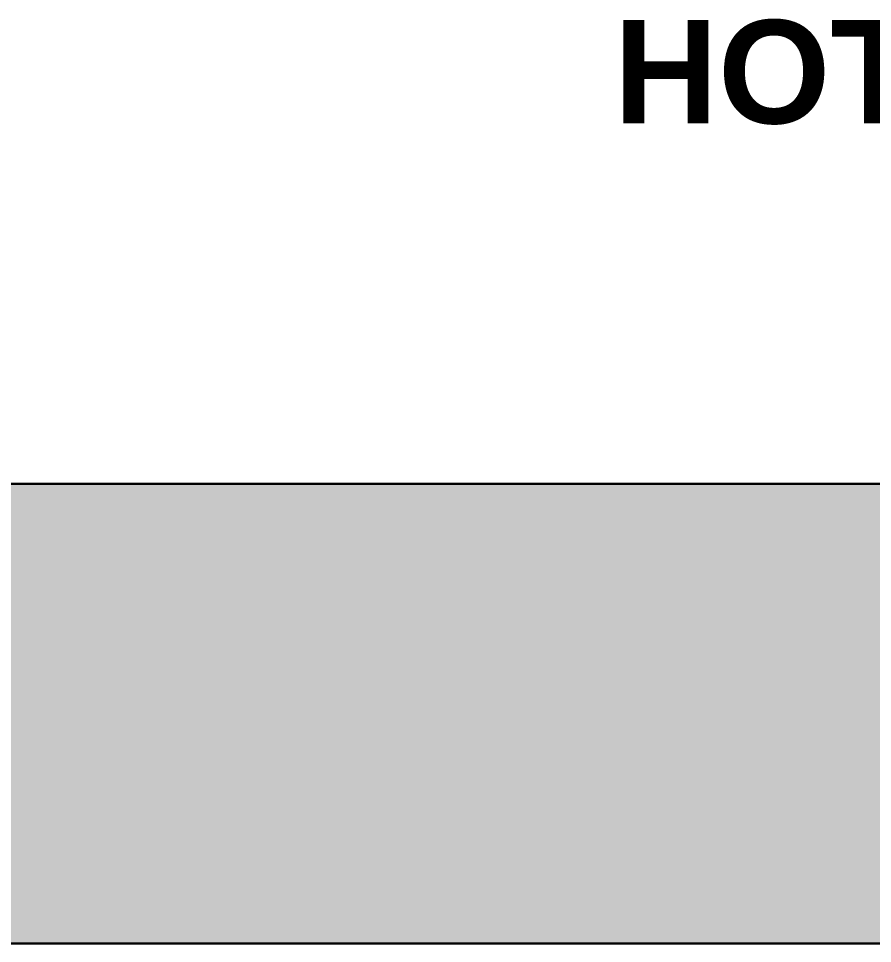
# Model space of a CAD drawing. Header units: inches. Extents: x -1176 to 1474, y -2632 to 978.
# Drawn here: x -463.72 to -426.56, y 543.68 to 583.93 of the extents above; entities that cross this region are included whole.
import ezdxf

# ---------------------------------------------------------------- set-up
doc = ezdxf.new("R2010")
doc.units = ezdxf.units.IN
doc.header["$MEASUREMENT"] = 0
for name, color, linetype, lineweight in [('A-AREA-IDEN', 2, 'Continuous', 9), ('A-WALL', 113, 'Continuous', 18), ('A-WALL-PATT', 111, 'Continuous', 18)]:
    doc.layers.add(name, color=color, linetype=linetype, lineweight=lineweight)
doc.styles.add('Swis721 Lt BT_B', font='', dxfattribs={"height": 4.5})
doc.styles.get('Swis721 Lt BT_B').set_extended_font_data('Swis721 Lt BT', bold=True)

msp = doc.modelspace()

# ---------------------------------------------------------------- hatches: boundary and pattern name
at = {"layer": 'A-WALL-PATT'}
h = msp.add_hatch(color=250, dxfattribs=at)
h.paths.add_polyline_path([(-22.281, 543.684), (-22.281, 563.684), (-53.535, 563.684), (-53.535, 543.684), (-32.362, 543.684)], flags=0)
h.paths.add_polyline_path([(-590.071, 543.684), (-513.709, 543.684), (-513.709, 563.684), (-590.071, 563.684), (-590.071, 556.355)], flags=0)
h.paths.add_polyline_path([(-351.196, 543.684), (-309.043, 543.684), (-309.043, 563.684), (-377.558, 563.684), (-377.558, 543.684), (-351.696, 543.684)], flags=0)
h.paths.add_polyline_path([(-98.528, 543.684), (-97.765, 543.684), (-97.765, 563.684), (-152.067, 563.684), (-152.067, 543.684), (-99.028, 543.684)], flags=0)
h.paths.add_polyline_path([(-476.709, 543.684), (-421.788, 543.684), (-421.788, 563.684), (-476.709, 563.684)], flags=0)
h.paths.add_polyline_path([(-196.298, 543.684), (-196.298, 563.684), (-264.813, 563.684), (-264.813, 543.684), (-237.957, 543.684)], flags=0)

# ---------------------------------------------------------------- linework, layer by layer
at = {"layer": 'A-WALL', "color": 8, "lineweight": 30}
for p, q in [((-476.709, 563.684), (-421.788, 563.684)), ((-476.709, 543.684), (-421.788, 543.684))]:
    msp.add_line(p, q, dxfattribs=at)

# ---------------------------------------------------------------- texts
at = {"layer": 'A-AREA-IDEN', "insert": (-437.817, 583.866), "char_height": 4.5, "width": 51.0555, "attachment_point": 1, "style": 'Swis721 Lt BT_B'}
msp.add_mtext('HOTEL ROOM', dxfattribs=at)

doc.saveas('drawing.dxf')
